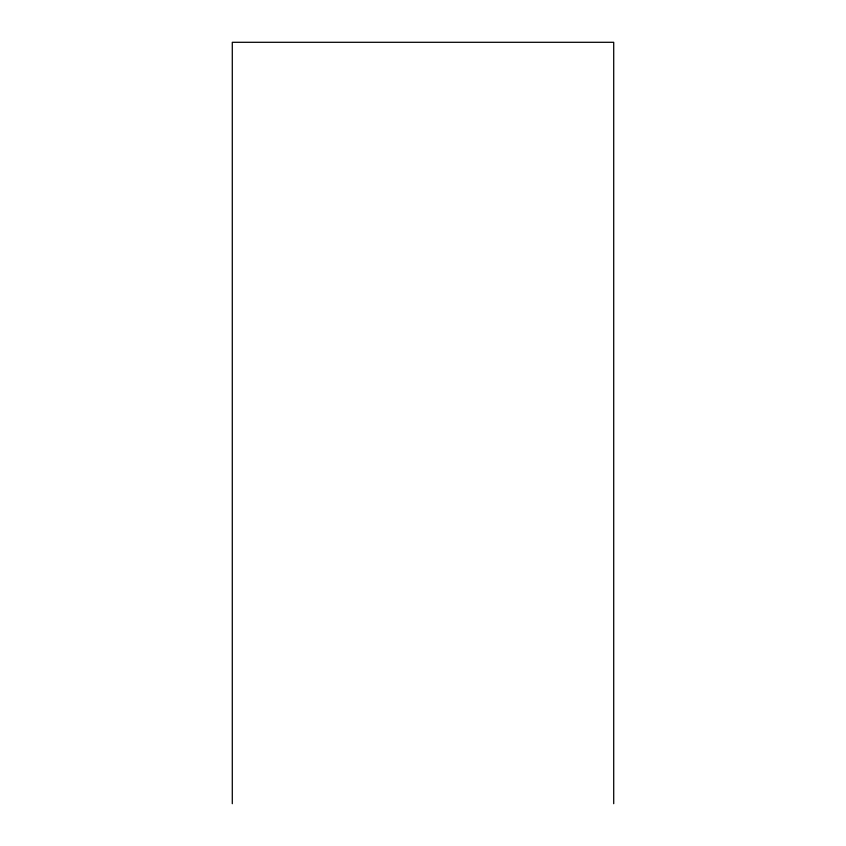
<?xml version="1.0" encoding="UTF-8"?>
<svg xmlns="http://www.w3.org/2000/svg" width="846" height="846" viewBox="0 0 846 846"><rect width="100%" height="100%" fill="white"/><g stroke="black" fill="none" stroke-linecap="round" stroke-linejoin="round"><path stroke-width="1.27" d="M613.71 803.7L613.71 42.3L232.29 42.3L232.29 803.7"/></g></svg>
